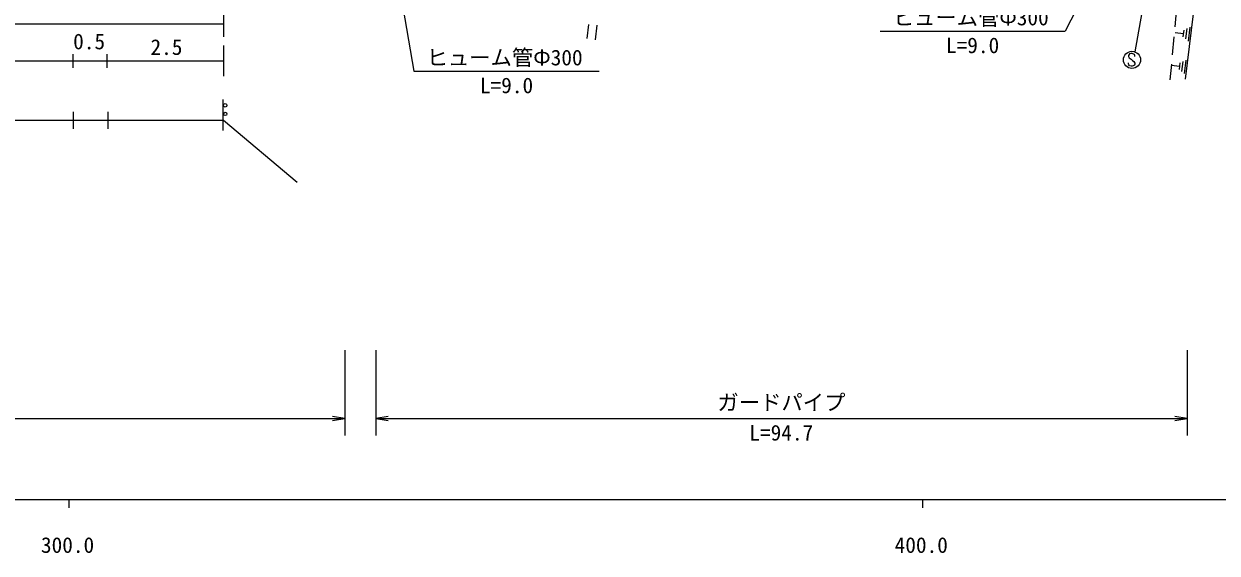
# Model space of a CAD drawing. Units: millimetres, scale not verified. Extents: x 40000 to 680000, y 20000 to 380000.
# Drawn here: x 362726 to 502503, y 198715 to 260680 of the extents above; entities that cross this region are included whole.
import ezdxf
from ezdxf.enums import TextEntityAlignment as Align

# ---------------------------------------------------------------- set-up
doc = ezdxf.new("R2010")
doc.units = ezdxf.units.MM
doc.header["$LTSCALE"] = 1000
for name, color, linetype, lineweight in [('M-BGD', 7, 'Continuous', 25), ('M-STR-HTXT', 7, 'Continuous', 13), ('M-STR-STR3', 7, 'Continuous', 25), ('M-STR-STRC', 7, 'Continuous', 25), ('M-TTL-BAND', 7, 'Continuous', 25)]:
    doc.layers.add(name, color=color, linetype=linetype, lineweight=lineweight)
doc.styles.add('ＭＳ ゴシック', font='')
doc.styles.get('ＭＳ ゴシック').set_extended_font_data('MS Gothic')

# ---------------------------------------------------------------- blocks, each defined once
blk = doc.blocks.new('open_arrow')
at = {"color": 0, "linetype": 'Continuous', "lineweight": -2}
blk.add_lwpolyline([(7.5, 1.25), (0, 0), (7.5, -1.25)], dxfattribs=at)

msp = doc.modelspace()

# ---------------------------------------------------------------- linework, layer by layer
at = {"layer": 'M-BGD'}
for p, q in [((498803, 254211), (500786, 270407)), ((497568, 260343), (497765, 262568)), ((428848, 260622), (428664, 258965)), ((429845, 260522), (429657, 258816)), ((498952, 260122), (498802, 258912)), ((499292, 260282), (499092, 258672)), ((497278, 257056), (497463, 259148)), ((497592, 259672), (498552, 259552)), ((498602, 259952), (498502, 259152)), ((497019, 254123), (497181, 255958)), ((497172, 255832), (498102, 255722)), ((498152, 256102), (498052, 255332)), ((498492, 256262), (498342, 255102)), ((498822, 256422), (498632, 254862))]:
    msp.add_line(p, q, dxfattribs=at)
at = {"layer": 'M-STR-HTXT'}
for p, q in [((386166, 259175), (386166, 262175)), ((337124, 260675), (386109, 260675)), ((386109, 258139), (386109, 254539)), ((354732, 256339), (368501, 256339)), ((368501, 255539), (368501, 257139)), ((368501, 256339), (372501, 256339)), ((372501, 255539), (372501, 257139)), ((372501, 256339), (386109, 256339)), ((386045, 251825), (386045, 248184)), ((368501, 250392), (368501, 248392)), ((372553, 250392), (372553, 248392)), ((337124, 249392), (372501, 249392)), ((372501, 249392), (386109, 249392)), ((386109, 249392), (394732, 242156))]:
    msp.add_line(p, q, dxfattribs=at)
for centre in [(386303, 251142), (386315, 250138)]:
    msp.add_circle(centre, 200, dxfattribs=at)
at = {"layer": 'M-STR-STR3'}
for p, q in [((403313, 284356), (408418, 255136)), ((492414, 274891), (484721, 259826)), ((463013, 259826), (484721, 259826)), ((408418, 255136), (430126, 255136)), ((400327, 222480), (400327, 212480)), ((403943, 222480), (403943, 212480)), ((498978, 222480), (498978, 212480)), ((296953, 214480), (400327, 214480)), ((403943, 214480), (498978, 214480))]:
    msp.add_line(p, q, dxfattribs=at)
at = {"layer": 'M-STR-STRC'}
for p, q in [((496443, 277708), (492864, 257408)), ((492436, 257229), (492244, 257163)), ((492558, 257226), (492436, 257229)), ((492808, 257107), (492558, 257226)), ((492244, 257163), (492120, 256978)), ((492120, 256978), (492123, 256847)), ((492123, 255999), (492120, 256120)), ((492123, 256847), (492186, 256718)), ((492163, 255896), (492123, 255999)), ((492247, 255785), (492163, 255896)), ((492186, 256718), (492442, 256536)), ((492442, 256536), (492571, 256404)), ((492571, 256404), (492750, 256288)), ((492810, 255846), (492668, 255754)), ((492750, 256288), (492876, 256088)), ((492871, 256976), (492808, 257107)), ((492871, 255978), (492810, 255846)), ((492871, 256847), (492871, 256976)), ((492876, 256088), (492871, 255978)), ((492434, 255725), (492247, 255785)), ((492568, 255725), (492434, 255725)), ((492668, 255754), (492568, 255725))]:
    msp.add_line(p, q, dxfattribs=at)
msp.add_circle((492528, 256466), 1000, dxfattribs=at)
at = {"layer": 'M-TTL-BAND'}
for p, q in [((40000, 205000), (579000, 205000)), ((368000, 205000), (368000, 204000)), ((468000, 205000), (468000, 204000))]:
    msp.add_line(p, q, dxfattribs=at)

# ---------------------------------------------------------------- block references
at = {"layer": 'M-STR-STR3', "xscale": 193, "yscale": 193, "rotation": 180}
for p in [(400327, 214480), (498978, 214480)]:
    msp.add_blockref('open_arrow', p, dxfattribs=at)
at = {"layer": 'M-STR-STR3', "xscale": 193, "yscale": 193}
msp.add_blockref('open_arrow', (403943, 214480), dxfattribs=at)

# ---------------------------------------------------------------- texts
at = {"layer": 'M-STR-HTXT', "style": 'ＭＳ ゴシック'}
for s, p in [('0.5', (368501, 257155)), ('2.5', (377559, 256495))]:
    msp.add_text(s, height=1833, dxfattribs=at).set_placement(p, align=Align.BOTTOM_LEFT)
at = {"layer": 'M-STR-STR3', "style": 'ＭＳ ゴシック'}
for s, p in [('ヒューム管Ф300', (464492, 261428)), ('L=9.0', (470742, 258168)), ('ヒューム管Ф300', (409897, 256738)), ('L=9.0', (416147, 253478)), ('ガードパイプ', (443960, 216360)), ('L=94.7', (447710, 212813))]:
    msp.add_text(s, height=1833, dxfattribs=at).set_placement(p, align=Align.MIDDLE_LEFT)
at = {"layer": 'M-TTL-BAND', "style": 'ＭＳ ゴシック'}
for s, p in [('300.0', (367844, 198195)), ('400.0', (467844, 198195))]:
    msp.add_text(s, height=1833, dxfattribs=at).set_placement(p, align=Align.BOTTOM_CENTER)

doc.saveas('drawing.dxf')
